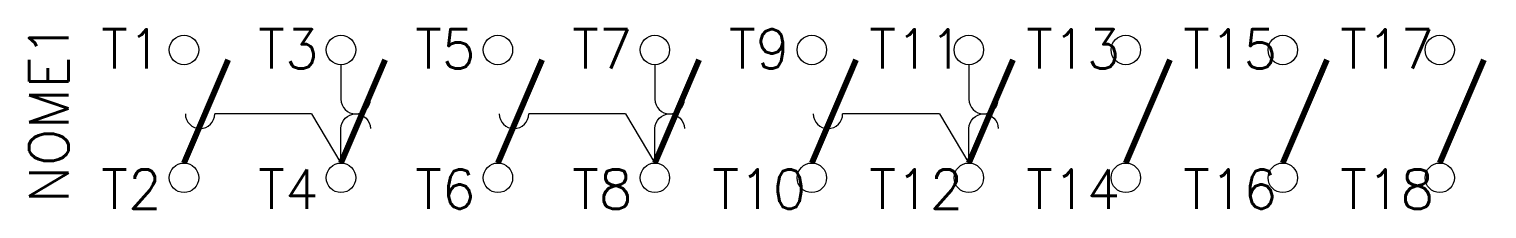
# Model space of a CAD drawing. Extents: x 8 to 82.3, y 15.9 to 25.
import ezdxf
from ezdxf.enums import TextEntityAlignment as Align

# ---------------------------------------------------------------- set-up
doc = ezdxf.new("R2010")
doc.units = 0
doc.header["$MEASUREMENT"] = 0
doc.layers.get('0').update_dxf_attribs({"linetype": 'CONTINUOUS'})
doc.styles.add('ROMANS', font='romans')

msp = doc.modelspace()

# ---------------------------------------------------------------- linework, layer by layer
for p, q in [((22.368, 20.739), (17.437, 20.739)), ((22.368, 20.739), (23.868, 18.239)), ((38.368, 20.739), (33.437, 20.739)), ((38.368, 20.739), (39.868, 18.239)), ((54.368, 20.739), (49.437, 20.739)), ((54.368, 20.739), (55.868, 18.239))]:
    msp.add_line(p, q)
at = {"color": 5, "const_width": 0.3, "flags": 128}
for points in [[(18.118, 23.489), (15.868, 18.239)], [(26.118, 23.489), (23.868, 18.239)], [(34.118, 23.489), (31.868, 18.239)], [(42.118, 23.489), (39.868, 18.239)], [(50.118, 23.489), (47.868, 18.239)], [(58.118, 23.489), (55.868, 18.239)], [(66.118, 23.489), (63.868, 18.239)], [(74.118, 23.489), (71.868, 18.239)], [(82.118, 23.489), (79.868, 18.239)]]:
    msp.add_lwpolyline(points, dxfattribs=at)
for points in [[(23.868, 23.239), (23.868, 21.489, 1), (25.368, 21.489)], [(39.868, 23.239), (39.868, 21.489, 1), (41.368, 21.489)], [(55.868, 23.239), (55.868, 21.489, 1), (57.368, 21.489)], [(23.868, 18.239), (23.868, 19.989, -1), (25.368, 19.989)], [(39.868, 18.239), (39.868, 19.989, -1), (41.368, 19.989)], [(55.868, 18.239), (55.868, 19.989, -1), (57.368, 19.989)]]:
    msp.add_lwpolyline(points, format="xyb")
for centre in [(15.868, 23.989), (23.868, 23.989), (31.868, 23.989), (39.868, 23.989), (47.868, 23.989), (55.868, 23.989), (63.868, 23.989), (71.868, 23.989), (79.868, 23.989), (15.868, 17.489), (23.868, 17.489), (31.868, 17.489), (39.868, 17.489), (47.868, 17.489), (55.868, 17.489), (63.868, 17.489), (71.868, 17.489), (79.868, 17.489)]:
    msp.add_circle(centre, 0.75)
for centre in [(16.687, 20.739), (32.687, 20.739), (48.687, 20.739)]:
    msp.add_arc(centre, 0.75, 180, 0)

# ---------------------------------------------------------------- texts
at = {"lineweight": -3, "style": 'ROMANS'}
msp.add_attdef('NOME1', text='', height=2, rotation=90, dxfattribs=at).set_placement((8.976, 20.79), align=Align.MIDDLE_CENTER)
at = {"color": 7, "style": 'ROMANS'}
for tag, text, p in [('T1', '1', (13.185, 24.042)), ('T3', '3', (21.185, 24.042)), ('T5', '5', (29.185, 24.042)), ('T7', '7', (37.185, 24.042)), ('T9', '9', (45.185, 24.042)), ('T11', '11', (53.185, 24.042)), ('T13', '13', (61.185, 24.042)), ('T15', '15', (69.185, 24.042)), ('T17', '17', (77.185, 24.042)), ('T2', '2', (13.185, 16.912)), ('T4', '4', (21.185, 16.912)), ('T6', '6', (29.185, 16.912)), ('T8', '8', (37.185, 16.912)), ('T10', '10', (45.185, 16.912)), ('T12', '12', (53.185, 16.912)), ('T14', '14', (61.185, 16.912)), ('T16', '16', (69.185, 16.912)), ('T18', '18', (77.185, 16.912))]:
    msp.add_attdef(tag, text=text, height=2, dxfattribs=at).set_placement(p, align=Align.MIDDLE_CENTER)

doc.saveas('drawing.dxf')
